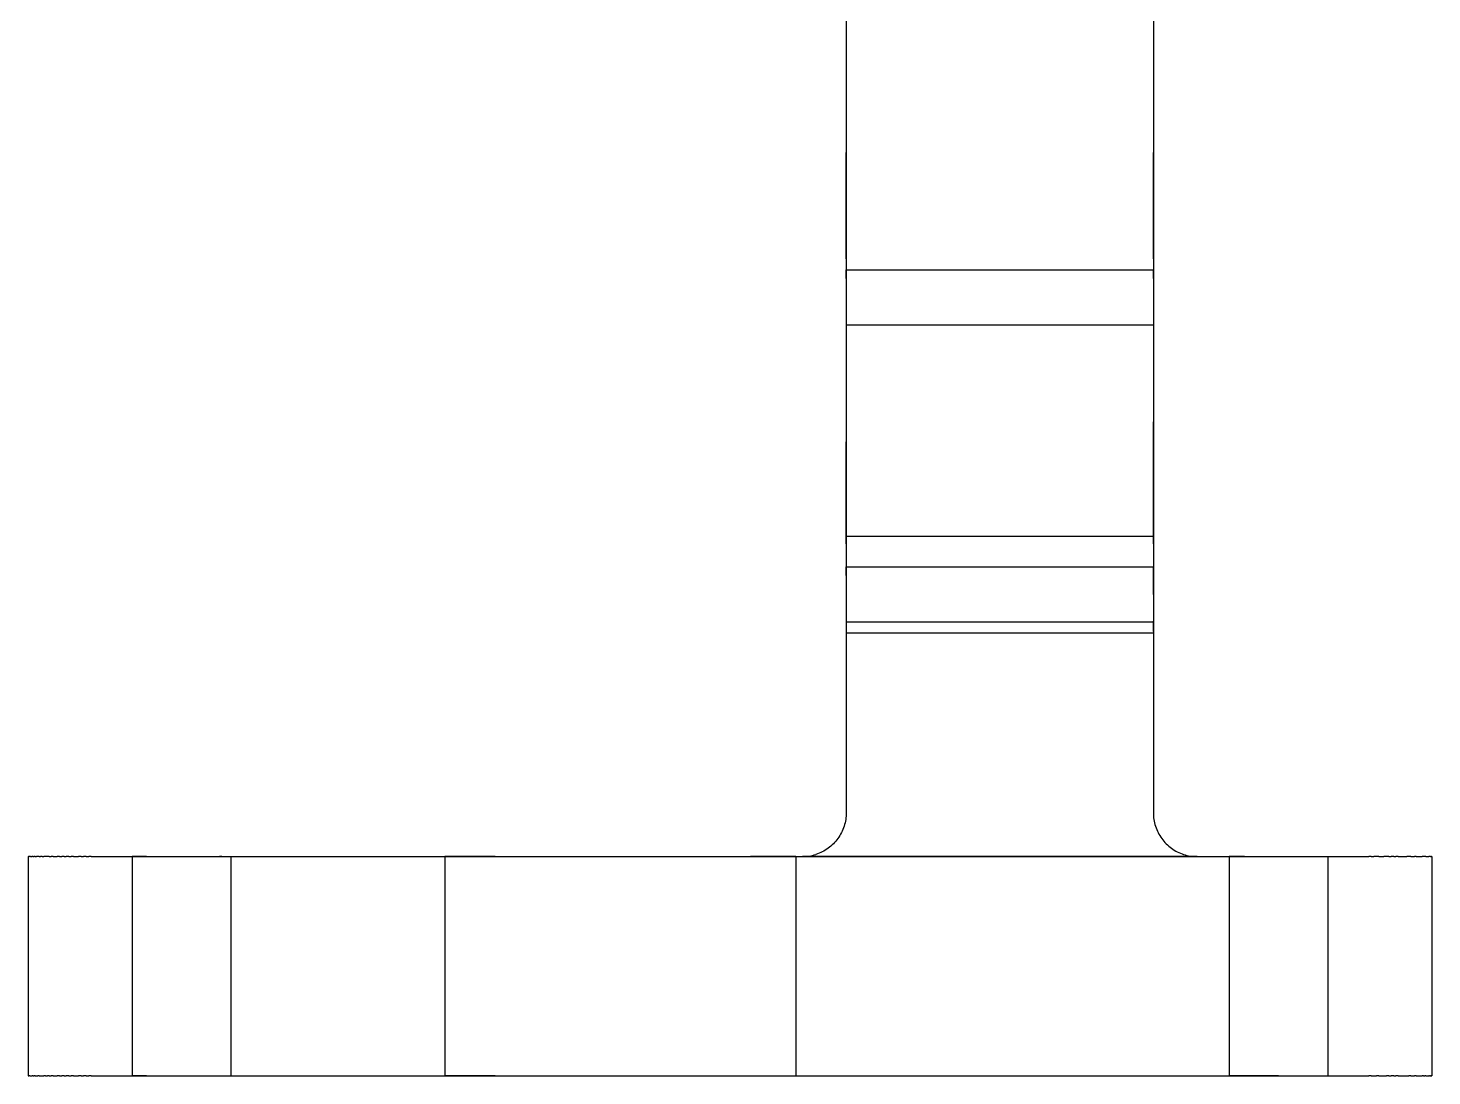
# Model space of a CAD drawing. Header units: millimetres. Extents: x -50 to 192, y -197 to 32.
# Drawn here: x 128 to 192, y -160 to -112.2 of the extents above; entities that cross this region are included whole.
import ezdxf

# ---------------------------------------------------------------- set-up
doc = ezdxf.new("R2010")
doc.units = ezdxf.units.MM
doc.layers.add('SIDE_YZ', color=7, linetype='Continuous')

msp = doc.modelspace()

# ---------------------------------------------------------------- linework, layer by layer
at = {"layer": 'SIDE_YZ'}
for p, q in [((165.3, -111.302), (165.3, -112.625)), ((179.3, -111.302), (179.3, -112.625)), ((165.3, -111.405), (165.3, -112.727)), ((165.3, -111.819), (165.3, -113.468)), ((179.3, -111.405), (179.3, -112.727)), ((179.3, -111.819), (179.3, -113.468)), ((165.3, -112.625), (165.3, -113.938)), ((179.3, -112.625), (179.3, -113.938)), ((165.3, -112.727), (165.3, -114.039)), ((179.3, -112.727), (179.3, -114.039)), ((165.3, -113.468), (165.3, -115.105)), ((179.3, -113.468), (179.3, -115.105)), ((165.3, -113.938), (165.3, -115.238)), ((165.3, -114.039), (165.3, -115.338)), ((179.3, -113.938), (179.3, -115.238)), ((179.3, -114.039), (179.3, -115.338)), ((165.3, -115.105), (165.3, -116.728)), ((179.3, -115.105), (179.3, -116.728)), ((165.3, -115.238), (165.3, -116.523)), ((165.3, -115.338), (165.3, -116.622)), ((179.3, -115.238), (179.3, -116.523)), ((179.3, -115.338), (179.3, -116.622)), ((165.3, -116.523), (165.3, -117.792)), ((165.3, -116.622), (165.3, -117.889)), ((165.3, -116.728), (165.3, -118.333)), ((179.3, -116.523), (179.3, -117.792)), ((179.3, -116.622), (179.3, -117.889)), ((179.3, -116.728), (179.3, -118.333)), ((165.3, -117.792), (165.3, -119.042)), ((165.3, -119.138), (165.3, -117.889)), ((165.3, -118.333), (165.3, -119.92)), ((179.3, -117.792), (179.3, -119.042)), ((179.3, -119.138), (179.3, -117.889)), ((179.3, -118.333), (179.3, -119.92)), ((165.3, -119.042), (165.3, -120.271)), ((165.3, -120.365), (165.3, -119.138)), ((179.3, -119.042), (179.3, -120.271)), ((179.3, -120.365), (179.3, -119.138)), ((165.3, -119.92), (165.3, -121.484)), ((165.3, -120.271), (165.3, -121.478)), ((179.3, -119.92), (179.3, -121.484)), ((179.3, -120.271), (179.3, -121.478)), ((165.3, -121.57), (165.3, -120.365)), ((179.3, -121.57), (179.3, -120.365)), ((165.3, -121.478), (165.3, -122.66)), ((165.3, -121.484), (165.3, -123.024)), ((165.3, -122.751), (165.3, -121.57)), ((179.3, -121.478), (179.3, -122.66)), ((179.3, -121.484), (179.3, -123.024)), ((179.3, -122.751), (179.3, -121.57)), ((165.3, -122.66), (165.3, -123.816)), ((165.3, -122.751), (165.3, -123.905)), ((179.3, -122.66), (179.3, -123.816)), ((179.3, -122.751), (179.3, -123.905)), ((165.3, -123.024), (165.3, -124.536)), ((165.3, -123.252), (165.3, -123.25)), ((165.3, -123.25), (179.3, -123.25)), ((165.3, -123.256), (165.3, -123.252)), ((165.3, -123.262), (165.3, -123.256)), ((165.3, -123.27), (165.3, -123.262)), ((165.3, -123.28), (165.3, -123.27)), ((165.3, -123.292), (165.3, -123.28)), ((165.3, -123.305), (165.3, -123.292)), ((165.3, -123.321), (165.3, -123.305)), ((165.3, -123.338), (165.3, -123.321)), ((165.3, -123.357), (165.3, -123.338)), ((165.3, -123.378), (165.3, -123.357)), ((165.3, -123.401), (165.3, -123.378)), ((165.3, -123.426), (165.3, -123.401)), ((165.3, -123.452), (165.3, -123.426)), ((165.3, -123.48), (165.3, -123.452)), ((165.3, -123.51), (165.3, -123.48)), ((165.3, -123.541), (165.3, -123.51)), ((179.3, -123.024), (179.3, -124.536)), ((179.3, -123.252), (179.3, -123.25)), ((179.3, -123.256), (179.3, -123.252)), ((179.3, -123.262), (179.3, -123.256)), ((179.3, -123.27), (179.3, -123.262)), ((179.3, -123.28), (179.3, -123.27)), ((179.3, -123.292), (179.3, -123.28)), ((179.3, -123.305), (179.3, -123.292)), ((179.3, -123.321), (179.3, -123.305)), ((179.3, -123.338), (179.3, -123.321)), ((179.3, -123.357), (179.3, -123.338)), ((179.3, -123.378), (179.3, -123.357)), ((179.3, -123.401), (179.3, -123.378)), ((179.3, -123.426), (179.3, -123.401)), ((179.3, -123.452), (179.3, -123.426)), ((179.3, -123.48), (179.3, -123.452)), ((179.3, -123.51), (179.3, -123.48)), ((179.3, -123.541), (179.3, -123.51)), ((165.3, -123.573), (165.3, -123.541)), ((165.3, -123.607), (165.3, -123.573)), ((165.3, -123.643), (165.3, -123.607)), ((165.3, -123.643), (165.3, -123.68)), ((165.3, -123.68), (165.3, -123.718)), ((165.3, -123.718), (165.3, -123.757)), ((165.3, -123.757), (165.3, -123.798)), ((165.3, -123.798), (165.3, -123.839)), ((165.3, -123.816), (165.3, -124.944)), ((165.3, -123.839), (165.3, -123.882)), ((165.3, -123.882), (165.3, -123.926)), ((165.3, -123.905), (165.3, -125.03)), ((165.3, -123.926), (165.3, -123.97)), ((165.3, -123.97), (165.3, -124.016)), ((165.3, -124.016), (165.3, -124.062)), ((165.3, -124.062), (165.3, -124.109)), ((165.3, -124.109), (165.3, -124.157)), ((165.3, -124.157), (165.3, -124.205)), ((179.3, -123.573), (179.3, -123.541)), ((179.3, -123.607), (179.3, -123.573)), ((179.3, -123.643), (179.3, -123.607)), ((179.3, -123.643), (179.3, -123.68)), ((179.3, -123.68), (179.3, -123.718)), ((179.3, -123.718), (179.3, -123.757)), ((179.3, -123.757), (179.3, -123.798)), ((179.3, -123.798), (179.3, -123.839)), ((179.3, -123.816), (179.3, -124.944)), ((179.3, -123.839), (179.3, -123.882)), ((179.3, -123.882), (179.3, -123.926)), ((179.3, -123.905), (179.3, -125.03)), ((179.3, -123.926), (179.3, -123.97)), ((179.3, -123.97), (179.3, -124.016)), ((179.3, -124.016), (179.3, -124.062)), ((179.3, -124.062), (179.3, -124.109)), ((179.3, -124.109), (179.3, -124.157)), ((179.3, -124.157), (179.3, -124.205)), ((165.3, -124.205), (165.3, -124.253)), ((165.3, -124.253), (165.3, -124.302)), ((165.3, -124.302), (165.3, -124.351)), ((165.3, -124.351), (165.3, -124.401)), ((165.3, -124.401), (165.3, -124.45)), ((165.3, -124.45), (165.3, -124.5)), ((165.3, -124.5), (165.3, -124.55)), ((165.3, -124.536), (165.3, -126.02)), ((165.3, -124.55), (165.3, -124.599)), ((165.3, -124.599), (165.3, -124.649)), ((165.3, -124.649), (165.3, -124.698)), ((165.3, -124.698), (165.3, -124.747)), ((165.3, -124.747), (165.3, -124.795)), ((165.3, -124.795), (165.3, -124.843)), ((179.3, -124.205), (179.3, -124.253)), ((179.3, -124.253), (179.3, -124.302)), ((179.3, -124.302), (179.3, -124.351)), ((179.3, -124.351), (179.3, -124.401)), ((179.3, -124.401), (179.3, -124.45)), ((179.3, -124.45), (179.3, -124.5)), ((179.3, -124.5), (179.3, -124.55)), ((179.3, -124.536), (179.3, -126.02)), ((179.3, -124.55), (179.3, -124.599)), ((179.3, -124.599), (179.3, -124.649)), ((179.3, -124.649), (179.3, -124.698)), ((179.3, -124.698), (179.3, -124.747)), ((179.3, -124.747), (179.3, -124.795)), ((179.3, -124.795), (179.3, -124.843)), ((165.3, -124.843), (165.3, -124.891)), ((165.3, -124.891), (165.3, -124.938)), ((165.3, -124.938), (165.3, -124.984)), ((165.3, -124.944), (165.3, -126.042)), ((165.3, -124.984), (165.3, -125.03)), ((165.3, -125.03), (165.3, -125.074)), ((165.3, -125.03), (165.3, -126.126)), ((165.3, -125.074), (165.3, -125.118)), ((165.3, -125.118), (165.3, -125.161)), ((165.3, -125.161), (165.3, -125.202)), ((165.3, -125.202), (165.3, -125.243)), ((165.3, -125.243), (165.3, -125.282)), ((165.3, -125.282), (165.3, -125.32)), ((165.3, -125.32), (165.3, -125.357)), ((165.3, -125.357), (165.3, -125.393)), ((165.3, -125.393), (165.3, -125.427)), ((165.3, -125.427), (165.3, -125.459)), ((179.3, -124.843), (179.3, -124.891)), ((179.3, -124.891), (179.3, -124.938)), ((179.3, -124.938), (179.3, -124.984)), ((179.3, -124.944), (179.3, -126.042)), ((179.3, -124.984), (179.3, -125.03)), ((179.3, -125.03), (179.3, -125.074)), ((179.3, -125.03), (179.3, -126.126)), ((179.3, -125.074), (179.3, -125.118)), ((179.3, -125.118), (179.3, -125.161)), ((179.3, -125.161), (179.3, -125.202)), ((179.3, -125.202), (179.3, -125.243)), ((179.3, -125.243), (179.3, -125.282)), ((179.3, -125.282), (179.3, -125.32)), ((179.3, -125.32), (179.3, -125.357)), ((179.3, -125.357), (179.3, -125.393)), ((179.3, -125.393), (179.3, -125.427)), ((179.3, -125.427), (179.3, -125.459)), ((165.3, -125.459), (165.3, -125.49)), ((165.3, -125.49), (165.3, -125.52)), ((165.3, -125.52), (165.3, -125.548)), ((165.3, -125.548), (165.3, -125.574)), ((165.3, -125.574), (165.3, -125.599)), ((165.3, -125.599), (165.3, -125.622)), ((165.3, -125.622), (165.3, -125.643)), ((165.3, -125.643), (165.3, -125.662)), ((165.3, -125.662), (165.3, -125.679)), ((165.3, -125.679), (165.3, -125.695)), ((165.3, -125.695), (165.3, -125.708)), ((165.3, -125.708), (165.3, -125.72)), ((165.3, -125.72), (165.3, -125.73)), ((165.3, -125.73), (165.3, -125.738)), ((165.3, -125.738), (165.3, -125.744)), ((165.3, -125.744), (165.3, -125.748)), ((165.3, -125.748), (165.3, -125.75)), ((165.3, -125.75), (179.3, -125.75)), ((165.3, -126.02), (165.3, -127.472)), ((165.3, -126.042), (165.3, -127.108)), ((179.3, -125.459), (179.3, -125.49)), ((179.3, -125.49), (179.3, -125.52)), ((179.3, -125.52), (179.3, -125.548)), ((179.3, -125.548), (179.3, -125.574)), ((179.3, -125.574), (179.3, -125.599)), ((179.3, -125.599), (179.3, -125.622)), ((179.3, -125.622), (179.3, -125.643)), ((179.3, -125.643), (179.3, -125.662)), ((179.3, -125.662), (179.3, -125.679)), ((179.3, -125.679), (179.3, -125.695)), ((179.3, -125.695), (179.3, -125.708)), ((179.3, -125.708), (179.3, -125.72)), ((179.3, -125.72), (179.3, -125.73)), ((179.3, -125.73), (179.3, -125.738)), ((179.3, -125.738), (179.3, -125.744)), ((179.3, -125.744), (179.3, -125.748)), ((179.3, -125.748), (179.3, -125.75)), ((179.3, -126.02), (179.3, -127.472)), ((179.3, -126.042), (179.3, -127.108)), ((165.3, -126.126), (165.3, -127.19)), ((179.3, -126.126), (179.3, -127.19)), ((165.3, -127.108), (165.3, -128.141)), ((165.3, -127.19), (165.3, -128.22)), ((179.3, -127.108), (179.3, -128.141)), ((179.3, -127.19), (179.3, -128.22)), ((165.3, -127.472), (165.3, -128.89)), ((179.3, -127.472), (179.3, -128.89)), ((165.3, -128.141), (165.3, -129.139)), ((165.3, -128.22), (165.3, -129.215)), ((179.3, -128.141), (179.3, -129.139)), ((179.3, -128.22), (179.3, -129.215)), ((165.3, -128.89), (165.3, -130.271)), ((165.3, -129.139), (165.3, -130.1)), ((165.3, -129.215), (165.3, -130.173)), ((179.3, -128.89), (179.3, -130.271)), ((179.3, -129.139), (179.3, -130.1)), ((179.3, -129.215), (179.3, -130.173)), ((165.3, -130.1), (165.3, -131.023)), ((165.3, -130.173), (165.3, -131.093)), ((165.3, -130.271), (165.3, -131.615)), ((179.3, -130.1), (179.3, -131.023)), ((179.3, -131.093), (179.3, -130.173)), ((179.3, -130.271), (179.3, -131.615)), ((165.3, -131.023), (165.3, -131.907)), ((165.3, -131.974), (165.3, -131.093)), ((179.3, -131.023), (179.3, -131.907)), ((179.3, -131.974), (179.3, -131.093)), ((165.3, -131.615), (165.3, -132.918)), ((179.3, -131.615), (179.3, -132.918)), ((165.3, -131.907), (165.3, -132.749)), ((165.3, -132.813), (165.3, -131.974)), ((179.3, -131.907), (179.3, -132.749)), ((179.3, -132.813), (179.3, -131.974)), ((165.3, -133.55), (165.3, -132.749)), ((165.3, -133.61), (165.3, -132.813)), ((165.3, -132.918), (165.3, -134.178)), ((179.3, -133.55), (179.3, -132.749)), ((179.3, -133.61), (179.3, -132.813)), ((179.3, -132.918), (179.3, -134.178)), ((165.3, -133.55), (165.3, -134.306)), ((165.3, -134.363), (165.3, -133.61)), ((179.3, -133.55), (179.3, -134.306)), ((179.3, -134.363), (179.3, -133.61)), ((165.3, -134.178), (165.3, -135.394)), ((165.3, -134.306), (165.3, -135.018)), ((165.3, -135.072), (165.3, -134.363)), ((179.3, -134.178), (179.3, -135.394)), ((179.3, -134.306), (179.3, -135.018)), ((179.3, -135.072), (179.3, -134.363)), ((165.3, -135.018), (165.3, -135.684)), ((179.3, -135.018), (179.3, -135.684)), ((165.3, -135.734), (165.3, -135.072)), ((165.3, -135.394), (165.3, -148)), ((165.3, -135.394), (179.3, -135.394)), ((179.3, -135.734), (179.3, -135.072)), ((179.3, -135.394), (179.3, -148)), ((165.3, -135.684), (165.3, -136.304)), ((165.3, -135.734), (165.3, -136.35)), ((165.3, -136.304), (165.3, -136.875)), ((179.3, -135.684), (179.3, -136.304)), ((179.3, -135.734), (179.3, -136.35)), ((179.3, -136.304), (179.3, -136.875)), ((165.3, -136.35), (165.3, -136.917)), ((165.3, -136.795), (165.3, -136.793)), ((165.3, -136.793), (179.3, -136.793)), ((165.3, -136.799), (165.3, -136.795)), ((165.3, -136.805), (165.3, -136.799)), ((165.3, -136.813), (165.3, -136.805)), ((165.3, -136.823), (165.3, -136.813)), ((165.3, -136.834), (165.3, -136.823)), ((165.3, -136.848), (165.3, -136.834)), ((165.3, -136.864), (165.3, -136.848)), ((165.3, -136.881), (165.3, -136.864)), ((165.3, -136.875), (165.3, -137.397)), ((165.3, -136.9), (165.3, -136.881)), ((165.3, -136.921), (165.3, -136.9)), ((165.3, -136.917), (165.3, -137.436)), ((165.3, -136.944), (165.3, -136.921)), ((165.3, -136.969), (165.3, -136.944)), ((179.3, -136.35), (179.3, -136.917)), ((179.3, -136.795), (179.3, -136.793)), ((179.3, -136.799), (179.3, -136.795)), ((179.3, -136.805), (179.3, -136.799)), ((179.3, -136.813), (179.3, -136.805)), ((179.3, -136.823), (179.3, -136.813)), ((179.3, -136.834), (179.3, -136.823)), ((179.3, -136.848), (179.3, -136.834)), ((179.3, -136.864), (179.3, -136.848)), ((179.3, -136.881), (179.3, -136.864)), ((179.3, -136.875), (179.3, -137.397)), ((179.3, -136.9), (179.3, -136.881)), ((179.3, -136.921), (179.3, -136.9)), ((179.3, -136.917), (179.3, -137.436)), ((179.3, -136.944), (179.3, -136.921)), ((179.3, -136.969), (179.3, -136.944)), ((165.3, -136.995), (165.3, -136.969)), ((165.3, -137.023), (165.3, -136.995)), ((165.3, -137.053), (165.3, -137.023)), ((165.3, -137.084), (165.3, -137.053)), ((165.3, -137.116), (165.3, -137.084)), ((165.3, -137.15), (165.3, -137.116)), ((165.3, -137.186), (165.3, -137.15)), ((165.3, -137.186), (165.3, -137.223)), ((165.3, -137.223), (165.3, -137.261)), ((165.3, -137.261), (165.3, -137.3)), ((165.3, -137.3), (165.3, -137.341)), ((165.3, -137.341), (165.3, -137.382)), ((165.3, -137.382), (165.3, -137.425)), ((165.3, -137.397), (165.3, -137.87)), ((165.3, -137.425), (165.3, -137.469)), ((165.3, -137.436), (165.3, -137.905)), ((165.3, -137.469), (165.3, -137.513)), ((165.3, -137.513), (165.3, -137.559)), ((165.3, -137.559), (165.3, -137.605)), ((179.3, -136.995), (179.3, -136.969)), ((179.3, -137.023), (179.3, -136.995)), ((179.3, -137.053), (179.3, -137.023)), ((179.3, -137.084), (179.3, -137.053)), ((179.3, -137.116), (179.3, -137.084)), ((179.3, -137.15), (179.3, -137.116)), ((179.3, -137.186), (179.3, -137.15)), ((179.3, -137.223), (179.3, -137.186)), ((179.3, -137.261), (179.3, -137.223)), ((179.3, -137.3), (179.3, -137.261)), ((179.3, -137.341), (179.3, -137.3)), ((179.3, -137.382), (179.3, -137.341)), ((179.3, -137.425), (179.3, -137.382)), ((179.3, -137.397), (179.3, -137.87)), ((179.3, -137.469), (179.3, -137.425)), ((179.3, -137.436), (179.3, -137.905)), ((179.3, -137.513), (179.3, -137.469)), ((179.3, -137.559), (179.3, -137.513)), ((179.3, -137.605), (179.3, -137.559)), ((165.3, -137.605), (165.3, -137.652)), ((165.3, -137.652), (165.3, -137.699)), ((165.3, -137.699), (165.3, -137.748)), ((165.3, -137.748), (165.3, -137.796)), ((165.3, -137.796), (165.3, -137.845)), ((165.3, -137.845), (165.3, -137.894)), ((165.3, -137.87), (165.3, -138.292)), ((165.3, -137.894), (165.3, -137.944)), ((165.3, -137.905), (165.3, -138.323)), ((165.3, -137.944), (165.3, -137.993)), ((165.3, -137.993), (165.3, -138.043)), ((165.3, -138.043), (165.3, -138.093)), ((165.3, -138.093), (165.3, -138.142)), ((165.3, -138.142), (165.3, -138.192)), ((165.3, -138.192), (165.3, -138.241)), ((179.3, -137.652), (179.3, -137.605)), ((179.3, -137.699), (179.3, -137.652)), ((179.3, -137.748), (179.3, -137.699)), ((179.3, -137.796), (179.3, -137.748)), ((179.3, -137.845), (179.3, -137.796)), ((179.3, -137.894), (179.3, -137.845)), ((179.3, -137.87), (179.3, -138.292)), ((179.3, -137.944), (179.3, -137.894)), ((179.3, -137.905), (179.3, -138.323)), ((179.3, -137.993), (179.3, -137.944)), ((179.3, -138.043), (179.3, -137.993)), ((179.3, -138.043), (179.3, -138.093)), ((179.3, -138.093), (179.3, -138.142)), ((179.3, -138.142), (179.3, -138.192)), ((179.3, -138.192), (179.3, -138.241)), ((165.3, -138.241), (165.3, -138.29)), ((165.3, -138.29), (165.3, -138.338)), ((165.3, -138.292), (165.3, -138.664)), ((165.3, -138.323), (165.3, -138.69)), ((165.3, -138.338), (165.3, -138.386)), ((165.3, -138.386), (165.3, -138.434)), ((165.3, -138.434), (165.3, -138.481)), ((165.3, -138.481), (165.3, -138.527)), ((165.3, -138.527), (165.3, -138.572)), ((165.3, -138.572), (165.3, -138.617)), ((165.3, -138.617), (165.3, -138.661)), ((165.3, -138.661), (165.3, -138.703)), ((165.3, -138.664), (165.3, -138.983)), ((165.3, -138.69), (165.3, -139.006)), ((165.3, -138.703), (165.3, -138.745)), ((165.3, -138.745), (165.3, -138.786)), ((165.3, -138.786), (165.3, -138.825)), ((165.3, -138.825), (165.3, -138.863)), ((165.3, -138.863), (165.3, -138.9)), ((179.3, -138.241), (179.3, -138.29)), ((179.3, -138.29), (179.3, -138.338)), ((179.3, -138.292), (179.3, -138.664)), ((179.3, -138.323), (179.3, -138.69)), ((179.3, -138.338), (179.3, -138.386)), ((179.3, -138.386), (179.3, -138.434)), ((179.3, -138.434), (179.3, -138.481)), ((179.3, -138.481), (179.3, -138.527)), ((179.3, -138.527), (179.3, -138.572)), ((179.3, -138.572), (179.3, -138.617)), ((179.3, -138.617), (179.3, -138.661)), ((179.3, -138.661), (179.3, -138.703)), ((179.3, -138.664), (179.3, -138.983)), ((179.3, -138.69), (179.3, -139.006)), ((179.3, -138.703), (179.3, -138.745)), ((179.3, -138.745), (179.3, -138.786)), ((179.3, -138.786), (179.3, -138.825)), ((179.3, -138.825), (179.3, -138.863)), ((179.3, -138.863), (179.3, -138.9)), ((165.3, -138.9), (165.3, -138.936)), ((165.3, -138.936), (165.3, -138.97)), ((165.3, -138.97), (165.3, -139.002)), ((165.3, -138.983), (165.3, -139.251)), ((165.3, -139.002), (165.3, -139.033)), ((165.3, -139.006), (165.3, -139.269)), ((165.3, -139.033), (165.3, -139.063)), ((165.3, -139.063), (165.3, -139.091)), ((165.3, -139.091), (165.3, -139.117)), ((165.3, -139.117), (165.3, -139.142)), ((165.3, -139.142), (165.3, -139.164)), ((165.3, -139.164), (165.3, -139.186)), ((165.3, -139.186), (165.3, -139.205)), ((165.3, -139.205), (165.3, -139.222)), ((165.3, -139.222), (165.3, -139.238)), ((165.3, -139.238), (165.3, -139.251)), ((165.3, -139.251), (165.3, -139.263)), ((165.3, -139.251), (165.3, -139.466)), ((165.3, -139.263), (165.3, -139.273)), ((165.3, -139.269), (165.3, -139.48)), ((165.3, -139.273), (165.3, -139.281)), ((165.3, -139.281), (165.3, -139.287)), ((165.3, -139.287), (165.3, -139.291)), ((165.3, -139.291), (165.3, -139.293)), ((165.3, -139.293), (179.3, -139.293)), ((165.3, -139.466), (165.3, -139.628)), ((165.3, -139.48), (165.3, -139.638)), ((179.3, -138.9), (179.3, -138.936)), ((179.3, -138.936), (179.3, -138.97)), ((179.3, -138.97), (179.3, -139.002)), ((179.3, -138.983), (179.3, -139.251)), ((179.3, -139.002), (179.3, -139.033)), ((179.3, -139.006), (179.3, -139.269)), ((179.3, -139.033), (179.3, -139.063)), ((179.3, -139.063), (179.3, -139.091)), ((179.3, -139.091), (179.3, -139.117)), ((179.3, -139.117), (179.3, -139.142)), ((179.3, -139.142), (179.3, -139.164)), ((179.3, -139.164), (179.3, -139.186)), ((179.3, -139.186), (179.3, -139.205)), ((179.3, -139.205), (179.3, -139.222)), ((179.3, -139.222), (179.3, -139.238)), ((179.3, -139.238), (179.3, -139.251)), ((179.3, -139.251), (179.3, -139.263)), ((179.3, -139.251), (179.3, -139.466)), ((179.3, -139.263), (179.3, -139.273)), ((179.3, -139.48), (179.3, -139.269)), ((179.3, -139.273), (179.3, -139.281)), ((179.3, -139.281), (179.3, -139.287)), ((179.3, -139.287), (179.3, -139.291)), ((179.3, -139.291), (179.3, -139.293)), ((179.3, -139.466), (179.3, -139.628)), ((179.3, -139.638), (179.3, -139.48)), ((165.3, -139.628), (165.3, -139.737)), ((165.3, -139.638), (165.3, -139.743)), ((165.3, -139.737), (165.3, -139.792)), ((165.3, -139.743), (165.3, -139.794)), ((165.3, -139.794), (165.3, -139.792)), ((165.3, -139.794), (179.3, -139.794)), ((179.3, -139.628), (179.3, -139.737)), ((179.3, -139.743), (179.3, -139.638)), ((179.3, -139.737), (179.3, -139.792)), ((179.3, -139.743), (179.3, -139.794)), ((179.3, -139.794), (179.3, -139.792)), ((165.245, -148.467), (165.225, -148.543)), ((165.262, -148.39), (165.245, -148.467)), ((165.275, -148.313), (165.262, -148.39)), ((165.286, -148.235), (165.275, -148.313)), ((165.294, -148.157), (165.286, -148.235)), ((165.298, -148.079), (165.294, -148.157)), ((165.3, -148), (165.298, -148.079)), ((179.3, -148), (179.302, -148.079)), ((179.302, -148.079), (179.306, -148.157)), ((179.306, -148.157), (179.314, -148.235)), ((179.314, -148.235), (179.325, -148.313)), ((179.325, -148.313), (179.338, -148.39)), ((179.338, -148.39), (179.355, -148.467)), ((179.355, -148.467), (179.375, -148.543)), ((164.963, -149.111), (164.918, -149.176)), ((165.005, -149.045), (164.963, -149.111)), ((165.045, -148.977), (165.005, -149.045)), ((165.082, -148.908), (165.045, -148.977)), ((165.116, -148.837), (165.082, -148.908)), ((165.148, -148.765), (165.116, -148.837)), ((165.176, -148.692), (165.148, -148.765)), ((165.202, -148.618), (165.176, -148.692)), ((165.225, -148.543), (165.202, -148.618)), ((179.375, -148.543), (179.398, -148.618)), ((179.398, -148.618), (179.424, -148.692)), ((179.424, -148.692), (179.452, -148.765)), ((179.452, -148.765), (179.484, -148.837)), ((179.484, -148.837), (179.518, -148.908)), ((179.518, -148.908), (179.555, -148.977)), ((179.555, -148.977), (179.595, -149.045)), ((179.595, -149.045), (179.637, -149.111)), ((179.637, -149.111), (179.682, -149.176)), ((164.277, -149.745), (164.208, -149.782)), ((164.345, -149.705), (164.277, -149.745)), ((164.411, -149.663), (164.345, -149.705)), ((164.476, -149.618), (164.411, -149.663)), ((164.538, -149.571), (164.476, -149.618)), ((164.599, -149.521), (164.538, -149.571)), ((164.658, -149.469), (164.599, -149.521)), ((164.714, -149.414), (164.658, -149.469)), ((164.769, -149.358), (164.714, -149.414)), ((164.821, -149.299), (164.769, -149.358)), ((164.871, -149.238), (164.821, -149.299)), ((164.918, -149.176), (164.871, -149.238)), ((179.682, -149.176), (179.729, -149.238)), ((179.729, -149.238), (179.779, -149.299)), ((179.779, -149.299), (179.831, -149.358)), ((179.831, -149.358), (179.886, -149.414)), ((179.886, -149.414), (179.942, -149.469)), ((179.942, -149.469), (180.001, -149.521)), ((180.001, -149.521), (180.062, -149.571)), ((180.062, -149.571), (180.124, -149.618)), ((180.124, -149.618), (180.189, -149.663)), ((180.189, -149.663), (180.255, -149.705)), ((180.255, -149.705), (180.323, -149.745)), ((180.323, -149.745), (180.392, -149.782)), ((128, -150), (128.002, -150)), ((128, -150), (128, -160)), ((128.009, -150), (128.002, -150)), ((128.009, -150), (128.021, -150)), ((128.037, -150), (128.021, -150)), ((128.058, -150), (128.037, -150)), ((128.083, -150), (128.058, -150)), ((128.083, -150), (128.113, -150)), ((128.147, -150), (128.113, -150)), ((128.147, -150), (128.185, -150)), ((128.228, -150), (128.185, -150)), ((128.228, -150), (128.276, -150)), ((128.327, -150), (128.276, -150)), ((128.327, -150), (128.383, -150)), ((128.442, -150), (128.383, -150)), ((128.506, -150), (128.442, -150)), ((128.506, -150), (128.573, -150)), ((128.644, -150), (128.573, -150)), ((128.644, -150), (128.719, -150)), ((128.797, -150), (128.719, -150)), ((128.879, -150), (128.797, -150)), ((128.964, -150), (128.879, -150)), ((128.964, -150), (129.052, -150)), ((129.143, -150), (129.052, -150)), ((129.143, -150), (129.237, -150)), ((129.237, -150), (129.333, -150)), ((129.433, -150), (129.333, -150)), ((129.433, -150), (129.534, -150)), ((129.638, -150), (129.534, -150)), ((129.638, -150), (129.744, -150)), ((129.852, -150), (129.744, -150)), ((129.852, -150), (129.962, -150)), ((130.073, -150), (129.962, -150)), ((130.073, -150), (130.186, -150)), ((130.186, -150), (130.3, -150)), ((130.415, -150), (130.3, -150)), ((130.415, -150), (130.531, -150)), ((130.647, -150), (130.531, -150)), ((130.647, -150), (130.765, -150)), ((130.882, -150), (130.765, -150)), ((130.882, -150), (131, -150)), ((131, -150), (189, -150)), ((132.754, -150), (132.75, -150)), ((132.75, -150), (132.75, -160)), ((132.761, -150), (132.754, -150)), ((132.772, -150), (132.761, -150)), ((132.786, -150), (132.772, -150)), ((132.804, -150), (132.786, -150)), ((132.825, -150), (132.804, -150)), ((132.849, -150), (132.825, -150)), ((132.877, -150), (132.849, -150)), ((132.909, -150), (132.877, -150)), ((132.943, -150), (132.909, -150)), ((132.981, -150), (132.943, -150)), ((133.022, -150), (132.981, -150)), ((133.067, -150), (133.022, -150)), ((133.114, -150), (133.067, -150)), ((133.164, -150), (133.114, -150)), ((133.217, -150), (133.164, -150)), ((133.273, -150), (133.217, -150)), ((133.332, -150), (133.273, -150)), ((133.393, -150), (133.332, -150)), ((133.393, -150), (133.457, -150)), ((133.457, -150), (133.523, -150)), ((133.523, -150), (133.592, -150)), ((133.592, -150), (133.663, -150)), ((133.663, -150), (133.736, -150)), ((133.736, -150), (133.811, -150)), ((133.811, -150), (133.888, -150)), ((133.888, -150), (133.967, -150)), ((133.967, -150), (134.047, -150)), ((134.047, -150), (134.129, -150)), ((134.129, -150), (134.212, -150)), ((134.212, -150), (134.296, -150)), ((134.296, -150), (134.382, -150)), ((134.382, -150), (134.468, -150)), ((134.468, -150), (134.556, -150)), ((134.556, -150), (134.644, -150)), ((134.644, -150), (134.732, -150)), ((134.732, -150), (134.821, -150)), ((134.821, -150), (134.911, -150)), ((134.911, -150), (135, -150)), ((135, -150), (135.089, -150)), ((135.089, -150), (135.179, -150)), ((135.179, -150), (135.268, -150)), ((135.268, -150), (135.356, -150)), ((135.356, -150), (135.444, -150)), ((135.444, -150), (135.532, -150)), ((135.532, -150), (135.618, -150)), ((135.618, -150), (135.704, -150)), ((135.704, -150), (135.788, -150)), ((135.788, -150), (135.871, -150)), ((135.871, -150), (135.953, -150)), ((135.953, -150), (136.033, -150)), ((136.033, -150), (136.112, -150)), ((136.112, -150), (136.189, -150)), ((136.189, -150), (136.264, -150)), ((136.264, -150), (136.337, -150)), ((136.337, -150), (136.408, -150)), ((136.408, -150), (136.477, -150)), ((136.477, -150), (136.543, -150)), ((136.543, -150), (136.607, -150)), ((136.607, -150), (136.668, -150)), ((136.668, -150), (136.727, -150)), ((136.783, -150), (136.727, -150)), ((136.836, -150), (136.783, -150)), ((136.836, -150), (136.886, -150)), ((136.886, -150), (136.933, -150)), ((136.933, -150), (136.978, -150)), ((136.978, -150), (137.019, -150)), ((137.019, -150), (137.057, -150)), ((137.057, -150), (137.091, -150)), ((137.091, -150), (137.123, -150)), ((137.123, -150), (137.151, -150)), ((137.151, -150), (137.175, -150)), ((137.175, -150), (137.196, -150)), ((137.196, -150), (137.214, -150)), ((137.214, -150), (137.228, -150)), ((137.228, -150), (137.239, -150)), ((137.239, -150), (137.246, -150)), ((137.246, -150), (137.25, -150)), ((137.25, -150), (137.25, -160)), ((147.014, -150), (147.002, -150)), ((147.002, -150), (147.002, -160)), ((147.04, -150), (147.014, -150)), ((147.077, -150), (147.04, -150)), ((147.128, -150), (147.077, -150)), ((147.191, -150), (147.128, -150)), ((147.266, -150), (147.191, -150)), ((147.353, -150), (147.266, -150)), ((147.453, -150), (147.353, -150)), ((147.564, -150), (147.453, -150)), ((147.687, -150), (147.564, -150)), ((147.822, -150), (147.687, -150)), ((147.968, -150), (147.822, -150)), ((148.125, -150), (147.968, -150)), ((148.294, -150), (148.125, -150)), ((148.472, -150), (148.294, -150)), ((148.661, -150), (148.472, -150)), ((148.86, -150), (148.661, -150)), ((149.069, -150), (148.86, -150)), ((149.287, -150), (149.069, -150)), ((149.287, -150), (149.514, -150)), ((149.514, -150), (149.75, -150)), ((149.75, -150), (149.994, -150)), ((149.994, -150), (150.246, -150)), ((150.246, -150), (150.506, -150)), ((150.506, -150), (150.773, -150)), ((150.773, -150), (151.046, -150)), ((151.046, -150), (151.326, -150)), ((151.326, -150), (151.611, -150)), ((151.611, -150), (151.902, -150)), ((151.902, -150), (152.198, -150)), ((152.198, -150), (152.498, -150)), ((152.498, -150), (152.802, -150)), ((152.802, -150), (153.109, -150)), ((153.109, -150), (153.42, -150)), ((153.42, -150), (153.733, -150)), ((153.733, -150), (154.048, -150)), ((154.048, -150), (154.364, -150)), ((154.364, -150), (154.682, -150)), ((154.682, -150), (155, -150)), ((155, -150), (155.318, -150)), ((155.318, -150), (155.636, -150)), ((155.636, -150), (155.952, -150)), ((155.952, -150), (156.267, -150)), ((156.267, -150), (156.58, -150)), ((156.58, -150), (156.891, -150)), ((156.891, -150), (157.198, -150)), ((157.198, -150), (157.502, -150)), ((157.502, -150), (157.802, -150)), ((157.802, -150), (158.098, -150)), ((158.098, -150), (158.389, -150)), ((158.389, -150), (158.674, -150)), ((158.674, -150), (158.954, -150)), ((158.954, -150), (159.227, -150)), ((159.227, -150), (159.494, -150)), ((159.494, -150), (159.754, -150)), ((159.754, -150), (160.006, -150)), ((160.006, -150), (160.25, -150)), ((160.25, -150), (160.486, -150)), ((160.486, -150), (160.713, -150)), ((160.713, -150), (160.931, -150)), ((161.14, -150), (160.931, -150)), ((161.339, -150), (161.14, -150)), ((161.528, -150), (161.339, -150)), ((161.706, -150), (161.528, -150)), ((161.875, -150), (161.706, -150)), ((162.032, -150), (161.875, -150)), ((162.178, -150), (162.032, -150)), ((162.313, -150), (162.178, -150)), ((162.436, -150), (162.313, -150)), ((162.547, -150), (162.436, -150)), ((162.647, -150), (162.547, -150)), ((162.734, -150), (162.647, -150)), ((162.809, -150), (162.734, -150)), ((162.872, -150), (162.809, -150)), ((162.923, -150), (162.872, -150)), ((162.96, -150), (162.923, -150)), ((162.986, -150), (162.96, -150)), ((162.998, -150), (162.986, -150)), ((162.998, -150), (162.998, -160)), ((163.3, -150), (163.379, -149.998)), ((181.3, -150), (163.3, -150)), ((163.379, -149.998), (163.457, -149.994)), ((163.457, -149.994), (163.535, -149.986)), ((163.535, -149.986), (163.613, -149.975)), ((163.613, -149.975), (163.69, -149.962)), ((163.69, -149.962), (163.767, -149.945)), ((163.767, -149.945), (163.843, -149.925)), ((163.843, -149.925), (163.918, -149.902)), ((163.992, -149.876), (163.918, -149.902)), ((164.065, -149.848), (163.992, -149.876)), ((164.137, -149.816), (164.065, -149.848)), ((164.208, -149.782), (164.137, -149.816)), ((180.392, -149.782), (180.463, -149.816)), ((180.463, -149.816), (180.535, -149.848)), ((180.535, -149.848), (180.608, -149.876)), ((180.608, -149.876), (180.682, -149.902)), ((180.682, -149.902), (180.757, -149.925)), ((180.757, -149.925), (180.833, -149.945)), ((180.833, -149.945), (180.91, -149.962)), ((180.91, -149.962), (180.987, -149.975)), ((180.987, -149.975), (181.065, -149.986)), ((181.065, -149.986), (181.143, -149.994)), ((181.143, -149.994), (181.221, -149.998)), ((181.221, -149.998), (181.3, -150)), ((182.754, -150), (182.75, -150)), ((182.75, -150), (182.75, -160)), ((182.761, -150), (182.754, -150)), ((182.772, -150), (182.761, -150)), ((182.786, -150), (182.772, -150)), ((182.804, -150), (182.786, -150)), ((182.825, -150), (182.804, -150)), ((182.849, -150), (182.825, -150)), ((182.877, -150), (182.849, -150)), ((182.909, -150), (182.877, -150)), ((182.943, -150), (182.909, -150)), ((182.981, -150), (182.943, -150)), ((183.022, -150), (182.981, -150)), ((183.067, -150), (183.022, -150)), ((183.114, -150), (183.067, -150)), ((183.164, -150), (183.114, -150)), ((183.217, -150), (183.164, -150)), ((183.273, -150), (183.217, -150)), ((183.332, -150), (183.273, -150)), ((183.393, -150), (183.332, -150)), ((183.457, -150), (183.393, -150)), ((183.457, -150), (183.523, -150)), ((183.523, -150), (183.592, -150)), ((183.592, -150), (183.663, -150)), ((183.663, -150), (183.736, -150)), ((183.736, -150), (183.811, -150)), ((183.811, -150), (183.888, -150)), ((183.888, -150), (183.967, -150)), ((183.967, -150), (184.047, -150)), ((184.047, -150), (184.129, -150)), ((184.129, -150), (184.212, -150)), ((184.212, -150), (184.296, -150)), ((184.296, -150), (184.382, -150)), ((184.382, -150), (184.468, -150)), ((184.468, -150), (184.556, -150)), ((184.556, -150), (184.644, -150)), ((184.644, -150), (184.732, -150)), ((184.732, -150), (184.821, -150)), ((184.821, -150), (184.911, -150)), ((184.911, -150), (185, -150)), ((185, -150), (185.089, -150)), ((185.089, -150), (185.179, -150)), ((185.179, -150), (185.268, -150)), ((185.268, -150), (185.356, -150)), ((185.356, -150), (185.444, -150)), ((185.444, -150), (185.532, -150)), ((185.532, -150), (185.618, -150)), ((185.618, -150), (185.704, -150)), ((185.704, -150), (185.788, -150)), ((185.788, -150), (185.871, -150)), ((185.871, -150), (185.953, -150)), ((185.953, -150), (186.033, -150)), ((186.033, -150), (186.112, -150)), ((186.112, -150), (186.189, -150)), ((186.189, -150), (186.264, -150)), ((186.264, -150), (186.337, -150)), ((186.337, -150), (186.408, -150)), ((186.408, -150), (186.477, -150)), ((186.477, -150), (186.543, -150)), ((186.543, -150), (186.607, -150)), ((186.607, -150), (186.668, -150)), ((186.668, -150), (186.727, -150)), ((186.727, -150), (186.783, -150)), ((186.783, -150), (186.836, -150)), ((186.836, -150), (186.886, -150)), ((186.886, -150), (186.933, -150)), ((186.933, -150), (186.978, -150)), ((186.978, -150), (187.019, -150)), ((187.019, -150), (187.057, -150)), ((187.057, -150), (187.091, -150)), ((187.091, -150), (187.123, -150)), ((187.123, -150), (187.151, -150)), ((187.151, -150), (187.175, -150)), ((187.175, -150), (187.196, -150)), ((187.196, -150), (187.214, -150)), ((187.214, -150), (187.228, -150)), ((187.228, -150), (187.239, -150)), ((187.239, -150), (187.246, -150)), ((187.246, -150), (187.25, -150)), ((187.25, -150), (187.25, -160)), ((189, -150), (189.118, -150)), ((189.235, -150), (189.118, -150)), ((189.235, -150), (189.353, -150)), ((189.469, -150), (189.353, -150)), ((189.585, -150), (189.469, -150)), ((189.585, -150), (189.7, -150)), ((189.7, -150), (189.814, -150)), ((189.927, -150), (189.814, -150)), ((190.038, -150), (189.927, -150)), ((190.038, -150), (190.148, -150)), ((190.256, -150), (190.148, -150)), ((190.256, -150), (190.362, -150)), ((190.466, -150), (190.362, -150)), ((190.466, -150), (190.567, -150)), ((190.567, -150), (190.667, -150)), ((190.667, -150), (190.763, -150)), ((190.763, -150), (190.857, -150)), ((190.948, -150), (190.857, -150)), ((191.036, -150), (190.948, -150)), ((191.036, -150), (191.121, -150)), ((191.121, -150), (191.203, -150)), ((191.281, -150), (191.203, -150)), ((191.281, -150), (191.356, -150)), ((191.356, -150), (191.427, -150)), ((191.427, -150), (191.494, -150)), ((191.494, -150), (191.558, -150)), ((191.617, -150), (191.558, -150)), ((191.673, -150), (191.617, -150)), ((191.724, -150), (191.673, -150)), ((191.724, -150), (191.772, -150)), ((191.772, -150), (191.815, -150)), ((191.815, -150), (191.853, -150)), ((191.887, -150), (191.853, -150)), ((191.917, -150), (191.887, -150)), ((191.942, -150), (191.917, -150)), ((191.942, -150), (191.963, -150)), ((191.979, -150), (191.963, -150)), ((191.979, -150), (191.991, -150)), ((191.998, -150), (191.991, -150)), ((192, -150), (191.998, -150)), ((192, -150), (192, -160)), ((128, -160), (128.002, -160)), ((128.009, -160), (128.002, -160)), ((128.009, -160), (128.021, -160)), ((128.021, -160), (128.037, -160)), ((128.058, -160), (128.037, -160)), ((128.083, -160), (128.058, -160)), ((128.083, -160), (128.113, -160)), ((128.113, -160), (128.147, -160)), ((128.147, -160), (128.185, -160)), ((128.228, -160), (128.185, -160)), ((128.228, -160), (128.276, -160)), ((128.327, -160), (128.276, -160)), ((128.327, -160), (128.383, -160)), ((128.383, -160), (128.442, -160)), ((128.506, -160), (128.442, -160)), ((128.506, -160), (128.573, -160)), ((128.573, -160), (128.644, -160)), ((128.644, -160), (128.719, -160)), ((128.797, -160), (128.719, -160)), ((128.797, -160), (128.879, -160)), ((128.964, -160), (128.879, -160)), ((128.964, -160), (129.052, -160)), ((129.143, -160), (129.052, -160)), ((129.143, -160), (129.237, -160)), ((129.237, -160), (129.333, -160)), ((129.433, -160), (129.333, -160)), ((129.433, -160), (129.534, -160)), ((129.638, -160), (129.534, -160)), ((129.638, -160), (129.744, -160)), ((129.852, -160), (129.744, -160)), ((129.852, -160), (129.962, -160)), ((130.073, -160), (129.962, -160)), ((130.073, -160), (130.186, -160)), ((130.186, -160), (130.3, -160)), ((130.415, -160), (130.3, -160)), ((130.415, -160), (130.531, -160)), ((130.647, -160), (130.531, -160)), ((130.647, -160), (130.765, -160)), ((130.882, -160), (130.765, -160)), ((130.882, -160), (131, -160)), ((131, -160), (189, -160)), ((132.754, -160), (132.75, -160)), ((132.761, -160), (132.754, -160)), ((132.772, -160), (132.761, -160)), ((132.786, -160), (132.772, -160)), ((132.804, -160), (132.786, -160)), ((132.825, -160), (132.804, -160)), ((132.849, -160), (132.825, -160)), ((132.877, -160), (132.849, -160)), ((132.909, -160), (132.877, -160)), ((132.943, -160), (132.909, -160)), ((132.981, -160), (132.943, -160)), ((133.022, -160), (132.981, -160)), ((133.067, -160), (133.022, -160)), ((133.114, -160), (133.067, -160)), ((133.164, -160), (133.114, -160)), ((133.217, -160), (133.164, -160)), ((133.273, -160), (133.217, -160)), ((133.332, -160), (133.273, -160)), ((133.393, -160), (133.332, -160)), ((133.393, -160), (133.457, -160)), ((133.457, -160), (133.523, -160)), ((133.523, -160), (133.592, -160)), ((133.592, -160), (133.663, -160)), ((133.663, -160), (133.736, -160)), ((133.736, -160), (133.811, -160)), ((133.811, -160), (133.888, -160)), ((133.888, -160), (133.967, -160)), ((133.967, -160), (134.047, -160)), ((134.047, -160), (134.129, -160)), ((134.129, -160), (134.212, -160)), ((134.212, -160), (134.296, -160)), ((134.296, -160), (134.382, -160)), ((134.382, -160), (134.468, -160)), ((134.468, -160), (134.556, -160)), ((134.556, -160), (134.644, -160)), ((134.644, -160), (134.732, -160)), ((134.732, -160), (134.821, -160)), ((134.821, -160), (134.911, -160)), ((134.911, -160), (135, -160)), ((135, -160), (135.089, -160)), ((135.089, -160), (135.179, -160)), ((135.179, -160), (135.268, -160)), ((135.268, -160), (135.356, -160)), ((135.356, -160), (135.444, -160)), ((135.444, -160), (135.532, -160)), ((135.532, -160), (135.618, -160)), ((135.618, -160), (135.704, -160)), ((135.704, -160), (135.788, -160)), ((135.788, -160), (135.871, -160)), ((135.871, -160), (135.953, -160)), ((135.953, -160), (136.033, -160)), ((136.033, -160), (136.112, -160)), ((136.112, -160), (136.189, -160)), ((136.189, -160), (136.264, -160)), ((136.264, -160), (136.337, -160)), ((136.337, -160), (136.408, -160)), ((136.408, -160), (136.477, -160)), ((136.477, -160), (136.543, -160)), ((136.543, -160), (136.607, -160)), ((136.607, -160), (136.668, -160)), ((136.668, -160), (136.727, -160)), ((136.727, -160), (136.783, -160)), ((136.783, -160), (136.836, -160)), ((136.836, -160), (136.886, -160)), ((136.886, -160), (136.933, -160)), ((136.933, -160), (136.978, -160)), ((136.978, -160), (137.019, -160)), ((137.019, -160), (137.057, -160)), ((137.057, -160), (137.091, -160)), ((137.091, -160), (137.123, -160)), ((137.123, -160), (137.151, -160)), ((137.151, -160), (137.175, -160)), ((137.175, -160), (137.196, -160)), ((137.196, -160), (137.214, -160)), ((137.214, -160), (137.228, -160)), ((137.228, -160), (137.239, -160)), ((137.239, -160), (137.246, -160)), ((137.246, -160), (137.25, -160)), ((147.014, -160), (147.002, -160)), ((147.04, -160), (147.014, -160)), ((147.077, -160), (147.04, -160)), ((147.128, -160), (147.077, -160)), ((147.191, -160), (147.128, -160)), ((147.266, -160), (147.191, -160)), ((147.353, -160), (147.266, -160)), ((147.453, -160), (147.353, -160)), ((147.564, -160), (147.453, -160)), ((147.687, -160), (147.564, -160)), ((147.822, -160), (147.687, -160)), ((147.968, -160), (147.822, -160)), ((148.125, -160), (147.968, -160)), ((148.294, -160), (148.125, -160)), ((148.472, -160), (148.294, -160)), ((148.661, -160), (148.472, -160)), ((148.86, -160), (148.661, -160)), ((149.069, -160), (148.86, -160)), ((149.287, -160), (149.069, -160)), ((149.287, -160), (149.514, -160)), ((149.514, -160), (149.75, -160)), ((149.75, -160), (149.994, -160)), ((149.994, -160), (150.246, -160)), ((150.246, -160), (150.506, -160)), ((150.506, -160), (150.773, -160)), ((150.773, -160), (151.046, -160)), ((151.046, -160), (151.326, -160)), ((151.326, -160), (151.611, -160)), ((151.611, -160), (151.902, -160)), ((151.902, -160), (152.198, -160)), ((152.198, -160), (152.498, -160)), ((152.498, -160), (152.802, -160)), ((152.802, -160), (153.109, -160)), ((153.109, -160), (153.42, -160)), ((153.42, -160), (153.733, -160)), ((153.733, -160), (154.048, -160)), ((154.048, -160), (154.364, -160)), ((154.364, -160), (154.682, -160)), ((154.682, -160), (155, -160)), ((155, -160), (155.318, -160)), ((155.318, -160), (155.636, -160)), ((155.636, -160), (155.952, -160)), ((155.952, -160), (156.267, -160)), ((156.267, -160), (156.58, -160)), ((156.58, -160), (156.891, -160)), ((156.891, -160), (157.198, -160)), ((157.198, -160), (157.502, -160)), ((157.502, -160), (157.802, -160)), ((157.802, -160), (158.098, -160)), ((158.098, -160), (158.389, -160)), ((158.389, -160), (158.674, -160)), ((158.674, -160), (158.954, -160)), ((158.954, -160), (159.227, -160)), ((159.227, -160), (159.494, -160)), ((159.494, -160), (159.754, -160)), ((159.754, -160), (160.006, -160)), ((160.006, -160), (160.25, -160)), ((160.25, -160), (160.486, -160)), ((160.486, -160), (160.713, -160)), ((160.713, -160), (160.931, -160)), ((160.931, -160), (161.14, -160)), ((161.14, -160), (161.339, -160)), ((161.339, -160), (161.528, -160)), ((161.528, -160), (161.706, -160)), ((161.706, -160), (161.875, -160)), ((161.875, -160), (162.032, -160)), ((162.032, -160), (162.178, -160)), ((162.178, -160), (162.313, -160)), ((162.313, -160), (162.436, -160)), ((162.436, -160), (162.547, -160)), ((162.547, -160), (162.647, -160)), ((162.647, -160), (162.734, -160)), ((162.734, -160), (162.809, -160)), ((162.809, -160), (162.872, -160)), ((162.872, -160), (162.923, -160)), ((162.923, -160), (162.96, -160)), ((162.96, -160), (162.986, -160)), ((162.986, -160), (162.998, -160)), ((182.754, -160), (182.75, -160)), ((182.761, -160), (182.754, -160)), ((182.772, -160), (182.761, -160)), ((182.786, -160), (182.772, -160)), ((182.804, -160), (182.786, -160)), ((182.825, -160), (182.804, -160)), ((182.849, -160), (182.825, -160)), ((182.877, -160), (182.849, -160)), ((182.909, -160), (182.877, -160)), ((182.943, -160), (182.909, -160)), ((182.981, -160), (182.943, -160)), ((183.022, -160), (182.981, -160)), ((183.067, -160), (183.022, -160)), ((183.114, -160), (183.067, -160)), ((183.164, -160), (183.114, -160)), ((183.217, -160), (183.164, -160)), ((183.273, -160), (183.217, -160)), ((183.332, -160), (183.273, -160)), ((183.393, -160), (183.332, -160)), ((183.457, -160), (183.393, -160)), ((183.523, -160), (183.457, -160)), ((183.592, -160), (183.523, -160)), ((183.663, -160), (183.592, -160)), ((183.736, -160), (183.663, -160)), ((183.811, -160), (183.736, -160)), ((183.888, -160), (183.811, -160)), ((183.967, -160), (183.888, -160)), ((184.047, -160), (183.967, -160)), ((184.129, -160), (184.047, -160)), ((184.212, -160), (184.129, -160)), ((184.296, -160), (184.212, -160)), ((184.382, -160), (184.296, -160)), ((184.468, -160), (184.382, -160)), ((184.556, -160), (184.468, -160)), ((184.644, -160), (184.556, -160)), ((184.732, -160), (184.644, -160)), ((184.821, -160), (184.732, -160)), ((184.911, -160), (184.821, -160)), ((185, -160), (184.911, -160)), ((185, -160), (185.089, -160)), ((185.089, -160), (185.179, -160)), ((185.179, -160), (185.268, -160)), ((185.268, -160), (185.356, -160)), ((185.356, -160), (185.444, -160)), ((185.444, -160), (185.532, -160)), ((185.532, -160), (185.618, -160)), ((185.618, -160), (185.704, -160)), ((185.704, -160), (185.788, -160)), ((185.788, -160), (185.871, -160)), ((185.871, -160), (185.953, -160)), ((185.953, -160), (186.033, -160)), ((186.033, -160), (186.112, -160)), ((186.112, -160), (186.189, -160)), ((186.189, -160), (186.264, -160)), ((186.264, -160), (186.337, -160)), ((186.337, -160), (186.408, -160)), ((186.408, -160), (186.477, -160)), ((186.477, -160), (186.543, -160)), ((186.543, -160), (186.607, -160)), ((186.607, -160), (186.668, -160)), ((186.668, -160), (186.727, -160)), ((186.727, -160), (186.783, -160)), ((186.783, -160), (186.836, -160)), ((186.836, -160), (186.886, -160)), ((186.886, -160), (186.933, -160)), ((186.933, -160), (186.978, -160)), ((186.978, -160), (187.019, -160)), ((187.019, -160), (187.057, -160)), ((187.057, -160), (187.091, -160)), ((187.091, -160), (187.123, -160)), ((187.123, -160), (187.151, -160)), ((187.151, -160), (187.175, -160)), ((187.175, -160), (187.196, -160)), ((187.196, -160), (187.214, -160)), ((187.214, -160), (187.228, -160)), ((187.228, -160), (187.239, -160)), ((187.239, -160), (187.246, -160)), ((187.246, -160), (187.25, -160)), ((189, -160), (189.118, -160)), ((189.235, -160), (189.118, -160)), ((189.235, -160), (189.353, -160)), ((189.353, -160), (189.469, -160)), ((189.585, -160), (189.469, -160)), ((189.585, -160), (189.7, -160)), ((189.7, -160), (189.814, -160)), ((189.814, -160), (189.927, -160)), ((190.038, -160), (189.927, -160)), ((190.038, -160), (190.148, -160)), ((190.256, -160), (190.148, -160)), ((190.256, -160), (190.362, -160)), ((190.466, -160), (190.362, -160)), ((190.466, -160), (190.567, -160)), ((190.567, -160), (190.667, -160)), ((190.667, -160), (190.763, -160)), ((190.763, -160), (190.857, -160)), ((190.857, -160), (190.948, -160)), ((191.036, -160), (190.948, -160)), ((191.036, -160), (191.121, -160)), ((191.121, -160), (191.203, -160)), ((191.281, -160), (191.203, -160)), ((191.281, -160), (191.356, -160)), ((191.356, -160), (191.427, -160)), ((191.427, -160), (191.494, -160)), ((191.494, -160), (191.558, -160)), ((191.617, -160), (191.558, -160)), ((191.617, -160), (191.673, -160)), ((191.724, -160), (191.673, -160)), ((191.724, -160), (191.772, -160)), ((191.772, -160), (191.815, -160)), ((191.815, -160), (191.853, -160)), ((191.887, -160), (191.853, -160)), ((191.887, -160), (191.917, -160)), ((191.942, -160), (191.917, -160)), ((191.942, -160), (191.963, -160)), ((191.979, -160), (191.963, -160)), ((191.979, -160), (191.991, -160)), ((191.991, -160), (191.998, -160)), ((192, -160), (191.998, -160))]:
    msp.add_line(p, q, dxfattribs=at)

doc.saveas('drawing.dxf')
